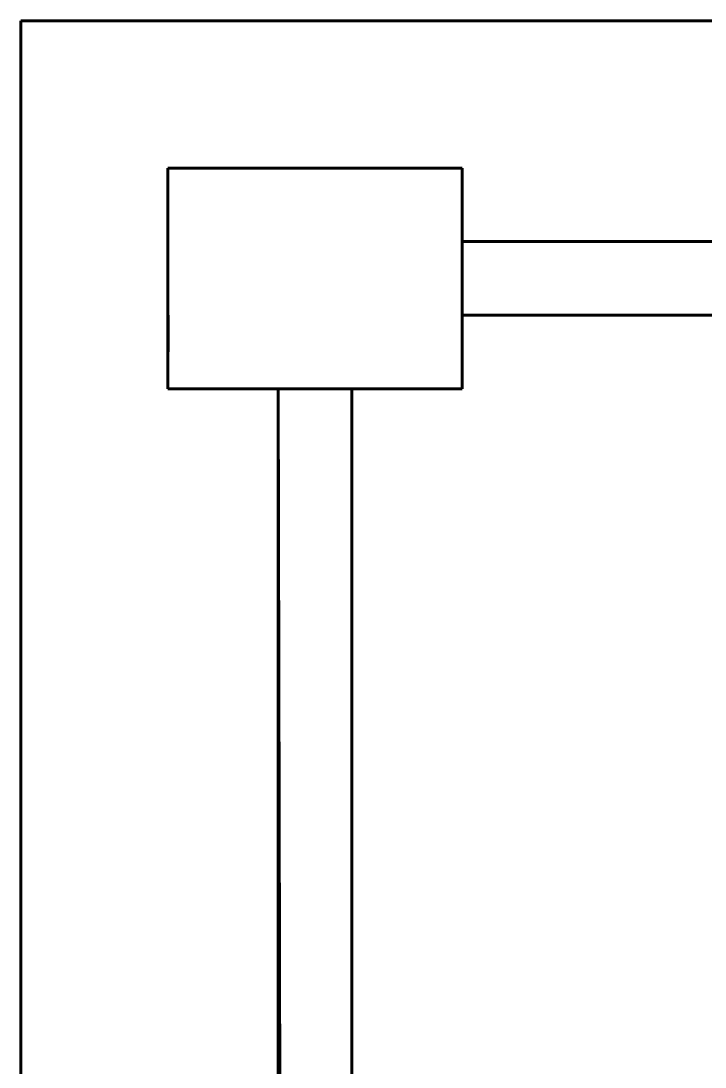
# Model space of a CAD drawing. Extents: x 0 to 297, y 0 to 292.
# Drawn here: x 65.64 to 70.29, y 107.41 to 114.52 of the extents above; entities that cross this region are included whole.
import ezdxf

# ---------------------------------------------------------------- set-up
doc = ezdxf.new("R2010")
doc.units = 0
doc.header["$MEASUREMENT"] = 0
doc.linetypes.add('K5LT_BASIC', pattern=[0])
doc.layers.add('Системный слой', color=7, linetype='Continuous')

# ---------------------------------------------------------------- blocks, each defined once
blk = doc.blocks.new('*U')
at = {"layer": 'Системный слой', "linetype": 'K5LT_BASIC', "lineweight": 60}
for p, q in [((68.6417, 113.5189), (66.6417, 113.5189)), ((66.6417, 113.5189), (66.6417, 112.0189)), ((68.6417, 113.5189), (66.6417, 113.5189)), ((66.6417, 113.5189), (66.6417, 112.0189)), ((68.6417, 113.5189), (66.6417, 113.5189)), ((66.6417, 113.5189), (66.6417, 112.0189)), ((68.6417, 112.0189), (68.6417, 113.5189)), ((68.6417, 112.0189), (68.6417, 113.5189)), ((68.6417, 112.0189), (68.6417, 113.5189)), ((66.6417, 112.0189), (68.6417, 112.0189)), ((66.6417, 112.0189), (68.6417, 112.0189)), ((66.6417, 112.0189), (68.6417, 112.0189))]:
    blk.add_line(p, q, dxfattribs=at)

msp = doc.modelspace()

# ---------------------------------------------------------------- linework, layer by layer
at = {"layer": 'Системный слой', "linetype": 'K5LT_BASIC', "lineweight": 60}
for p, q in [((65.6423, 67.0188), (65.6423, 114.5189)), ((69.142, 114.5189), (65.6423, 114.5189)), ((114.642, 114.5189), (69.142, 114.5189)), ((68.6417, 113.5189), (66.6417, 113.5189)), ((66.6417, 112.0189), (66.6417, 113.5189)), ((66.6417, 113.5189), (66.6417, 112.0189)), ((66.6417, 113.5189), (68.6417, 113.5189)), ((66.6417, 113.5189), (66.642, 112.0189)), ((68.6417, 113.5189), (66.6417, 113.5189)), ((66.6417, 112.0189), (66.6417, 113.5189)), ((66.6417, 113.5189), (66.6417, 112.0189)), ((66.6417, 113.5189), (68.6417, 113.5189)), ((68.6417, 113.5189), (66.6417, 113.5189)), ((66.6417, 112.0189), (66.6417, 113.5189)), ((66.6417, 113.5189), (66.6417, 112.0189)), ((66.6417, 113.5189), (68.6417, 113.5189)), ((68.6417, 113.5189), (66.6417, 113.5189)), ((66.6417, 112.0189), (66.6417, 113.5189)), ((66.6417, 113.5189), (66.6417, 112.0189)), ((66.6417, 113.5189), (68.6417, 113.5189)), ((68.642, 113.5189), (66.642, 113.5189)), ((68.6417, 113.5189), (68.6417, 112.0189)), ((68.6417, 113.5189), (68.6417, 112.0189)), ((68.6417, 113.5189), (68.6417, 112.0189)), ((68.6417, 113.5189), (68.6417, 112.0189)), ((68.6417, 113.5189), (68.6417, 112.0189)), ((68.6417, 113.5189), (68.6417, 112.0189)), ((68.6417, 113.5189), (68.6417, 112.0189)), ((68.6417, 113.5189), (68.6417, 112.0189)), ((68.642, 113.5189), (68.642, 112.0189)), ((74.6416, 113.0192), (68.642, 113.0192)), ((66.6424, 112.5186), (66.642, 112.0189)), ((74.6417, 112.5189), (68.6417, 112.5189)), ((74.6417, 112.5189), (68.6417, 112.5189)), ((68.6417, 112.0189), (66.6417, 112.0189)), ((66.6417, 112.0189), (68.6417, 112.0189)), ((66.6417, 112.0189), (68.6417, 112.0189)), ((68.6417, 112.0189), (66.6417, 112.0189)), ((66.6417, 112.0189), (68.6417, 112.0189)), ((68.6417, 112.0189), (66.6417, 112.0189)), ((66.6417, 112.0189), (68.6417, 112.0189)), ((66.6417, 112.0189), (68.6417, 112.0189)), ((68.6417, 112.0189), (66.6417, 112.0189)), ((66.6417, 112.0189), (68.6417, 112.0189)), ((66.6417, 112.0189), (68.6417, 112.0189)), ((68.642, 112.0189), (66.642, 112.0189)), ((68.142, 112.0189), (66.642, 112.0189)), ((67.142, 112.0189), (66.642, 112.0189)), ((68.642, 112.0189), (66.642, 112.0189)), ((66.642, 112.0189), (68.642, 112.0189)), ((66.642, 112.0189), (68.642, 112.0189)), ((67.8917, 112.0189), (67.1417, 112.0189)), ((68.6417, 112.0189), (67.1417, 112.0189)), ((67.8917, 112.0189), (67.1417, 112.0189)), ((67.8917, 112.0189), (67.1417, 112.0189)), ((68.6417, 112.0189), (67.1417, 112.0189)), ((67.8917, 112.0189), (67.1417, 112.0189)), ((68.642, 112.0189), (67.142, 112.0189)), ((67.892, 112.0189), (67.142, 112.0189)), ((67.3913, 112.0189), (67.3913, 106.5779)), ((67.4255, 98.0231), (67.3913, 112.0189)), ((67.8917, 112.0189), (67.8917, 100.5189)), ((67.8917, 112.0189), (67.8917, 98.0189)), ((68.142, 112.0193), (68.6417, 112.0189)), ((68.142, 112.0193), (68.6417, 112.0189)), ((68.142, 112.0193), (68.6417, 112.0189))]:
    msp.add_line(p, q, dxfattribs=at)

# ---------------------------------------------------------------- block references
at = {"layer": 'Системный слой'}
msp.add_blockref('*U', (0, 0), dxfattribs=at)
msp.add_blockref('*U', (0, 0), dxfattribs=at)
msp.add_blockref('*U', (0, 0), dxfattribs=at)
msp.add_blockref('*U', (0, 0), dxfattribs=at)
msp.add_blockref('*U', (0, 0), dxfattribs=at)
msp.add_blockref('*U', (0, 0), dxfattribs=at)
msp.add_blockref('*U', (0, 0), dxfattribs=at)
msp.add_blockref('*U', (0, 0), dxfattribs=at)
msp.add_blockref('*U', (0, 0), dxfattribs=at)
msp.add_blockref('*U', (0, 0), dxfattribs=at)
msp.add_blockref('*U', (0, 0), dxfattribs=at)
msp.add_blockref('*U', (0, 0), dxfattribs=at)
msp.add_blockref('*U', (0, 0), dxfattribs=at)
msp.add_blockref('*U', (0, 0), dxfattribs=at)
msp.add_blockref('*U', (0, 0), dxfattribs=at)
msp.add_blockref('*U', (0, 0), dxfattribs=at)
msp.add_blockref('*U', (0, 0), dxfattribs=at)
msp.add_blockref('*U', (0, 0), dxfattribs=at)
msp.add_blockref('*U', (0, 0), dxfattribs=at)
msp.add_blockref('*U', (0, 0), dxfattribs=at)
msp.add_blockref('*U', (0, 0), dxfattribs=at)
msp.add_blockref('*U', (0, 0), dxfattribs=at)
msp.add_blockref('*U', (0, 0), dxfattribs=at)
msp.add_blockref('*U', (0, 0), dxfattribs=at)
msp.add_blockref('*U', (0, 0), dxfattribs=at)
msp.add_blockref('*U', (0, 0), dxfattribs=at)
msp.add_blockref('*U', (0, 0), dxfattribs=at)
msp.add_blockref('*U', (0, 0), dxfattribs=at)
msp.add_blockref('*U', (0, 0), dxfattribs=at)
msp.add_blockref('*U', (0, 0), dxfattribs=at)
msp.add_blockref('*U', (0, 0), dxfattribs=at)
msp.add_blockref('*U', (0, 0), dxfattribs=at)
msp.add_blockref('*U', (0, 0), dxfattribs=at)
msp.add_blockref('*U', (0, 0), dxfattribs=at)
msp.add_blockref('*U', (0, 0), dxfattribs=at)
msp.add_blockref('*U', (0, 0), dxfattribs=at)
msp.add_blockref('*U', (0, 0), dxfattribs=at)
msp.add_blockref('*U', (0, 0), dxfattribs=at)
msp.add_blockref('*U', (0, 0), dxfattribs=at)
msp.add_blockref('*U', (0, 0), dxfattribs=at)
msp.add_blockref('*U', (0, 0), dxfattribs=at)
msp.add_blockref('*U', (0, 0), dxfattribs=at)
msp.add_blockref('*U', (0, 0), dxfattribs=at)
msp.add_blockref('*U', (0, 0), dxfattribs=at)
msp.add_blockref('*U', (0, 0), dxfattribs=at)
msp.add_blockref('*U', (0, 0), dxfattribs=at)
msp.add_blockref('*U', (0, 0), dxfattribs=at)
msp.add_blockref('*U', (0, 0), dxfattribs=at)
msp.add_blockref('*U', (0, 0), dxfattribs=at)
msp.add_blockref('*U', (0, 0), dxfattribs=at)
msp.add_blockref('*U', (0, 0), dxfattribs=at)
msp.add_blockref('*U', (0, 0), dxfattribs=at)
msp.add_blockref('*U', (0, 0), dxfattribs=at)
msp.add_blockref('*U', (0, 0), dxfattribs=at)
msp.add_blockref('*U', (0, 0), dxfattribs=at)
msp.add_blockref('*U', (0, 0), dxfattribs=at)
msp.add_blockref('*U', (0, 0), dxfattribs=at)
msp.add_blockref('*U', (0, 0), dxfattribs=at)
msp.add_blockref('*U', (0, 0), dxfattribs=at)
msp.add_blockref('*U', (0, 0), dxfattribs=at)
msp.add_blockref('*U', (0, 0), dxfattribs=at)
msp.add_blockref('*U', (0, 0), dxfattribs=at)
msp.add_blockref('*U', (0, 0), dxfattribs=at)
msp.add_blockref('*U', (0, 0), dxfattribs=at)
msp.add_blockref('*U', (0, 0), dxfattribs=at)
msp.add_blockref('*U', (0, 0), dxfattribs=at)
msp.add_blockref('*U', (0, 0), dxfattribs=at)
msp.add_blockref('*U', (0, 0), dxfattribs=at)
msp.add_blockref('*U', (0, 0), dxfattribs=at)
msp.add_blockref('*U', (0, 0), dxfattribs=at)
msp.add_blockref('*U', (0, 0), dxfattribs=at)
msp.add_blockref('*U', (0, 0), dxfattribs=at)
msp.add_blockref('*U', (0, 0), dxfattribs=at)
msp.add_blockref('*U', (0, 0), dxfattribs=at)
msp.add_blockref('*U', (0, 0), dxfattribs=at)
msp.add_blockref('*U', (0, 0), dxfattribs=at)
msp.add_blockref('*U', (0, 0), dxfattribs=at)
msp.add_blockref('*U', (0, 0), dxfattribs=at)
msp.add_blockref('*U', (0, 0), dxfattribs=at)
msp.add_blockref('*U', (0, 0), dxfattribs=at)
msp.add_blockref('*U', (0, 0), dxfattribs=at)
msp.add_blockref('*U', (0, 0), dxfattribs=at)
msp.add_blockref('*U', (0, 0), dxfattribs=at)
msp.add_blockref('*U', (0, 0), dxfattribs=at)
msp.add_blockref('*U', (0, 0), dxfattribs=at)
msp.add_blockref('*U', (0, 0), dxfattribs=at)
msp.add_blockref('*U', (0, 0), dxfattribs=at)
msp.add_blockref('*U', (0, 0), dxfattribs=at)
msp.add_blockref('*U', (0, 0), dxfattribs=at)
msp.add_blockref('*U', (0, 0), dxfattribs=at)
msp.add_blockref('*U', (0, 0), dxfattribs=at)
msp.add_blockref('*U', (0, 0), dxfattribs=at)
msp.add_blockref('*U', (0, 0), dxfattribs=at)
msp.add_blockref('*U', (0, 0), dxfattribs=at)
msp.add_blockref('*U', (0, 0), dxfattribs=at)
msp.add_blockref('*U', (0, 0), dxfattribs=at)
msp.add_blockref('*U', (0, 0), dxfattribs=at)
msp.add_blockref('*U', (0, 0), dxfattribs=at)
msp.add_blockref('*U', (0, 0), dxfattribs=at)
msp.add_blockref('*U', (0, 0), dxfattribs=at)
msp.add_blockref('*U', (0, 0), dxfattribs=at)
msp.add_blockref('*U', (0, 0), dxfattribs=at)
msp.add_blockref('*U', (0, 0), dxfattribs=at)
msp.add_blockref('*U', (0, 0), dxfattribs=at)
msp.add_blockref('*U', (0, 0), dxfattribs=at)
msp.add_blockref('*U', (0, 0), dxfattribs=at)
msp.add_blockref('*U', (0, 0), dxfattribs=at)
msp.add_blockref('*U', (0, 0), dxfattribs=at)
msp.add_blockref('*U', (0, 0), dxfattribs=at)
msp.add_blockref('*U', (0, 0), dxfattribs=at)
msp.add_blockref('*U', (0, 0), dxfattribs=at)
msp.add_blockref('*U', (0, 0), dxfattribs=at)
msp.add_blockref('*U', (0, 0), dxfattribs=at)
msp.add_blockref('*U', (0, 0), dxfattribs=at)
msp.add_blockref('*U', (0, 0), dxfattribs=at)
msp.add_blockref('*U', (0, 0), dxfattribs=at)
msp.add_blockref('*U', (0, 0), dxfattribs=at)
msp.add_blockref('*U', (0, 0), dxfattribs=at)
msp.add_blockref('*U', (0, 0), dxfattribs=at)
msp.add_blockref('*U', (0, 0), dxfattribs=at)
msp.add_blockref('*U', (0, 0), dxfattribs=at)
msp.add_blockref('*U', (0, 0), dxfattribs=at)
msp.add_blockref('*U', (0, 0), dxfattribs=at)
msp.add_blockref('*U', (0, 0), dxfattribs=at)
msp.add_blockref('*U', (0, 0), dxfattribs=at)
msp.add_blockref('*U', (0, 0), dxfattribs=at)
msp.add_blockref('*U', (0, 0), dxfattribs=at)
msp.add_blockref('*U', (0, 0), dxfattribs=at)
msp.add_blockref('*U', (0, 0), dxfattribs=at)
msp.add_blockref('*U', (0, 0), dxfattribs=at)
msp.add_blockref('*U', (0, 0), dxfattribs=at)
msp.add_blockref('*U', (0, 0), dxfattribs=at)
msp.add_blockref('*U', (0, 0), dxfattribs=at)
msp.add_blockref('*U', (0, 0), dxfattribs=at)
msp.add_blockref('*U', (0, 0), dxfattribs=at)
msp.add_blockref('*U', (0, 0), dxfattribs=at)
msp.add_blockref('*U', (0, 0), dxfattribs=at)
msp.add_blockref('*U', (0, 0), dxfattribs=at)
msp.add_blockref('*U', (0, 0), dxfattribs=at)
msp.add_blockref('*U', (0, 0), dxfattribs=at)
msp.add_blockref('*U', (0, 0), dxfattribs=at)
msp.add_blockref('*U', (0, 0), dxfattribs=at)
msp.add_blockref('*U', (0, 0), dxfattribs=at)
msp.add_blockref('*U', (0, 0), dxfattribs=at)
msp.add_blockref('*U', (0, 0), dxfattribs=at)
msp.add_blockref('*U', (0, 0), dxfattribs=at)
msp.add_blockref('*U', (0, 0), dxfattribs=at)
msp.add_blockref('*U', (0, 0), dxfattribs=at)
msp.add_blockref('*U', (0, 0), dxfattribs=at)
msp.add_blockref('*U', (0, 0), dxfattribs=at)
msp.add_blockref('*U', (0, 0), dxfattribs=at)
msp.add_blockref('*U', (0, 0), dxfattribs=at)
msp.add_blockref('*U', (0, 0), dxfattribs=at)
msp.add_blockref('*U', (0, 0), dxfattribs=at)
msp.add_blockref('*U', (0, 0), dxfattribs=at)
msp.add_blockref('*U', (0, 0), dxfattribs=at)
msp.add_blockref('*U', (0, 0), dxfattribs=at)
msp.add_blockref('*U', (0, 0), dxfattribs=at)
msp.add_blockref('*U', (0, 0), dxfattribs=at)
msp.add_blockref('*U', (0, 0), dxfattribs=at)
msp.add_blockref('*U', (0, 0), dxfattribs=at)
msp.add_blockref('*U', (0, 0), dxfattribs=at)
msp.add_blockref('*U', (0, 0), dxfattribs=at)
msp.add_blockref('*U', (0, 0), dxfattribs=at)
msp.add_blockref('*U', (0, 0), dxfattribs=at)
msp.add_blockref('*U', (0, 0), dxfattribs=at)
msp.add_blockref('*U', (0, 0), dxfattribs=at)
msp.add_blockref('*U', (0, 0), dxfattribs=at)
msp.add_blockref('*U', (0, 0), dxfattribs=at)
msp.add_blockref('*U', (0, 0), dxfattribs=at)
msp.add_blockref('*U', (0, 0), dxfattribs=at)
msp.add_blockref('*U', (0, 0), dxfattribs=at)
msp.add_blockref('*U', (0, 0), dxfattribs=at)
msp.add_blockref('*U', (0, 0), dxfattribs=at)
msp.add_blockref('*U', (0, 0), dxfattribs=at)
msp.add_blockref('*U', (0, 0), dxfattribs=at)
msp.add_blockref('*U', (0, 0), dxfattribs=at)
msp.add_blockref('*U', (0, 0), dxfattribs=at)
msp.add_blockref('*U', (0, 0), dxfattribs=at)
msp.add_blockref('*U', (0, 0), dxfattribs=at)
msp.add_blockref('*U', (0, 0), dxfattribs=at)
msp.add_blockref('*U', (0, 0), dxfattribs=at)
msp.add_blockref('*U', (0, 0), dxfattribs=at)
msp.add_blockref('*U', (0, 0), dxfattribs=at)
msp.add_blockref('*U', (0, 0), dxfattribs=at)
msp.add_blockref('*U', (0, 0), dxfattribs=at)
msp.add_blockref('*U', (0, 0), dxfattribs=at)
msp.add_blockref('*U', (0, 0), dxfattribs=at)
msp.add_blockref('*U', (0, 0), dxfattribs=at)
msp.add_blockref('*U', (0, 0), dxfattribs=at)
msp.add_blockref('*U', (0, 0), dxfattribs=at)
msp.add_blockref('*U', (0, 0), dxfattribs=at)
msp.add_blockref('*U', (0, 0), dxfattribs=at)
msp.add_blockref('*U', (0, 0), dxfattribs=at)
msp.add_blockref('*U', (0, 0), dxfattribs=at)
msp.add_blockref('*U', (0, 0), dxfattribs=at)
msp.add_blockref('*U', (0, 0), dxfattribs=at)
msp.add_blockref('*U', (0, 0), dxfattribs=at)
msp.add_blockref('*U', (0, 0), dxfattribs=at)
msp.add_blockref('*U', (0, 0), dxfattribs=at)
msp.add_blockref('*U', (0, 0), dxfattribs=at)
msp.add_blockref('*U', (0, 0), dxfattribs=at)
msp.add_blockref('*U', (0, 0), dxfattribs=at)
msp.add_blockref('*U', (0, 0), dxfattribs=at)
msp.add_blockref('*U', (0, 0), dxfattribs=at)
msp.add_blockref('*U', (0, 0), dxfattribs=at)
msp.add_blockref('*U', (0, 0), dxfattribs=at)
msp.add_blockref('*U', (0, 0), dxfattribs=at)
msp.add_blockref('*U', (0, 0), dxfattribs=at)
msp.add_blockref('*U', (0, 0), dxfattribs=at)
msp.add_blockref('*U', (0, 0), dxfattribs=at)
msp.add_blockref('*U', (0, 0), dxfattribs=at)
msp.add_blockref('*U', (0, 0), dxfattribs=at)
msp.add_blockref('*U', (0, 0), dxfattribs=at)
msp.add_blockref('*U', (0, 0), dxfattribs=at)
msp.add_blockref('*U', (0, 0), dxfattribs=at)
msp.add_blockref('*U', (0, 0), dxfattribs=at)
msp.add_blockref('*U', (0, 0), dxfattribs=at)
msp.add_blockref('*U', (0, 0), dxfattribs=at)
msp.add_blockref('*U', (0, 0), dxfattribs=at)
msp.add_blockref('*U', (0, 0), dxfattribs=at)
msp.add_blockref('*U', (0, 0), dxfattribs=at)
msp.add_blockref('*U', (0, 0), dxfattribs=at)
msp.add_blockref('*U', (0, 0), dxfattribs=at)
msp.add_blockref('*U', (0, 0), dxfattribs=at)
msp.add_blockref('*U', (0, 0), dxfattribs=at)
msp.add_blockref('*U', (0, 0), dxfattribs=at)
msp.add_blockref('*U', (0, 0), dxfattribs=at)
msp.add_blockref('*U', (0, 0), dxfattribs=at)
msp.add_blockref('*U', (0, 0), dxfattribs=at)
msp.add_blockref('*U', (0, 0), dxfattribs=at)
msp.add_blockref('*U', (0, 0), dxfattribs=at)
msp.add_blockref('*U', (0, 0), dxfattribs=at)
msp.add_blockref('*U', (0, 0), dxfattribs=at)
msp.add_blockref('*U', (0, 0), dxfattribs=at)
msp.add_blockref('*U', (0, 0), dxfattribs=at)
msp.add_blockref('*U', (0, 0), dxfattribs=at)
msp.add_blockref('*U', (0, 0), dxfattribs=at)
msp.add_blockref('*U', (0, 0), dxfattribs=at)
msp.add_blockref('*U', (0, 0), dxfattribs=at)
msp.add_blockref('*U', (0, 0), dxfattribs=at)
msp.add_blockref('*U', (0, 0), dxfattribs=at)
msp.add_blockref('*U', (0, 0), dxfattribs=at)
msp.add_blockref('*U', (0, 0), dxfattribs=at)
msp.add_blockref('*U', (0, 0), dxfattribs=at)
msp.add_blockref('*U', (0, 0), dxfattribs=at)
msp.add_blockref('*U', (0, 0), dxfattribs=at)
msp.add_blockref('*U', (0, 0), dxfattribs=at)
msp.add_blockref('*U', (0, 0), dxfattribs=at)
msp.add_blockref('*U', (0, 0), dxfattribs=at)
msp.add_blockref('*U', (0, 0), dxfattribs=at)
msp.add_blockref('*U', (0, 0), dxfattribs=at)
msp.add_blockref('*U', (0, 0), dxfattribs=at)
msp.add_blockref('*U', (0, 0), dxfattribs=at)
msp.add_blockref('*U', (0, 0), dxfattribs=at)
msp.add_blockref('*U', (0, 0), dxfattribs=at)
msp.add_blockref('*U', (0, 0), dxfattribs=at)
msp.add_blockref('*U', (0, 0), dxfattribs=at)
msp.add_blockref('*U', (0, 0), dxfattribs=at)
msp.add_blockref('*U', (0, 0), dxfattribs=at)
msp.add_blockref('*U', (0, 0), dxfattribs=at)
msp.add_blockref('*U', (0, 0), dxfattribs=at)
msp.add_blockref('*U', (0, 0), dxfattribs=at)
msp.add_blockref('*U', (0, 0), dxfattribs=at)
msp.add_blockref('*U', (0, 0), dxfattribs=at)
msp.add_blockref('*U', (0, 0), dxfattribs=at)
msp.add_blockref('*U', (0, 0), dxfattribs=at)
msp.add_blockref('*U', (0, 0), dxfattribs=at)
msp.add_blockref('*U', (0, 0), dxfattribs=at)
msp.add_blockref('*U', (0, 0), dxfattribs=at)
msp.add_blockref('*U', (0, 0), dxfattribs=at)
msp.add_blockref('*U', (0, 0), dxfattribs=at)
msp.add_blockref('*U', (0, 0), dxfattribs=at)
msp.add_blockref('*U', (0, 0), dxfattribs=at)
msp.add_blockref('*U', (0, 0), dxfattribs=at)
msp.add_blockref('*U', (0, 0), dxfattribs=at)
msp.add_blockref('*U', (0, 0), dxfattribs=at)
msp.add_blockref('*U', (0, 0), dxfattribs=at)
msp.add_blockref('*U', (0, 0), dxfattribs=at)
msp.add_blockref('*U', (0, 0), dxfattribs=at)
msp.add_blockref('*U', (0, 0), dxfattribs=at)
msp.add_blockref('*U', (0, 0), dxfattribs=at)
msp.add_blockref('*U', (0, 0), dxfattribs=at)
msp.add_blockref('*U', (0, 0), dxfattribs=at)
msp.add_blockref('*U', (0, 0), dxfattribs=at)
msp.add_blockref('*U', (0, 0), dxfattribs=at)
msp.add_blockref('*U', (0, 0), dxfattribs=at)
msp.add_blockref('*U', (0, 0), dxfattribs=at)
msp.add_blockref('*U', (0, 0), dxfattribs=at)
msp.add_blockref('*U', (0, 0), dxfattribs=at)
msp.add_blockref('*U', (0, 0), dxfattribs=at)
msp.add_blockref('*U', (0, 0), dxfattribs=at)
msp.add_blockref('*U', (0, 0), dxfattribs=at)
msp.add_blockref('*U', (0, 0), dxfattribs=at)
msp.add_blockref('*U', (0, 0), dxfattribs=at)
msp.add_blockref('*U', (0, 0), dxfattribs=at)
msp.add_blockref('*U', (0, 0), dxfattribs=at)
msp.add_blockref('*U', (0, 0), dxfattribs=at)
msp.add_blockref('*U', (0, 0), dxfattribs=at)
msp.add_blockref('*U', (0, 0), dxfattribs=at)
msp.add_blockref('*U', (0, 0), dxfattribs=at)
msp.add_blockref('*U', (0, 0), dxfattribs=at)
msp.add_blockref('*U', (0, 0), dxfattribs=at)
msp.add_blockref('*U', (0, 0), dxfattribs=at)
msp.add_blockref('*U', (0, 0), dxfattribs=at)
msp.add_blockref('*U', (0, 0), dxfattribs=at)
msp.add_blockref('*U', (0, 0), dxfattribs=at)
msp.add_blockref('*U', (0, 0), dxfattribs=at)
msp.add_blockref('*U', (0, 0), dxfattribs=at)
msp.add_blockref('*U', (0, 0), dxfattribs=at)
msp.add_blockref('*U', (0, 0), dxfattribs=at)
msp.add_blockref('*U', (0, 0), dxfattribs=at)
msp.add_blockref('*U', (0, 0), dxfattribs=at)
msp.add_blockref('*U', (0, 0), dxfattribs=at)
msp.add_blockref('*U', (0, 0), dxfattribs=at)
msp.add_blockref('*U', (0, 0), dxfattribs=at)
msp.add_blockref('*U', (0, 0), dxfattribs=at)
msp.add_blockref('*U', (0, 0), dxfattribs=at)
msp.add_blockref('*U', (0, 0), dxfattribs=at)
msp.add_blockref('*U', (0, 0), dxfattribs=at)
msp.add_blockref('*U', (0, 0), dxfattribs=at)
msp.add_blockref('*U', (0, 0), dxfattribs=at)
msp.add_blockref('*U', (0, 0), dxfattribs=at)
msp.add_blockref('*U', (0, 0), dxfattribs=at)
msp.add_blockref('*U', (0, 0), dxfattribs=at)
msp.add_blockref('*U', (0, 0), dxfattribs=at)
msp.add_blockref('*U', (0, 0), dxfattribs=at)
msp.add_blockref('*U', (0, 0), dxfattribs=at)
msp.add_blockref('*U', (0, 0), dxfattribs=at)
msp.add_blockref('*U', (0, 0), dxfattribs=at)
msp.add_blockref('*U', (0, 0), dxfattribs=at)
msp.add_blockref('*U', (0, 0), dxfattribs=at)
msp.add_blockref('*U', (0, 0), dxfattribs=at)
msp.add_blockref('*U', (0, 0), dxfattribs=at)
msp.add_blockref('*U', (0, 0), dxfattribs=at)
msp.add_blockref('*U', (0, 0), dxfattribs=at)
msp.add_blockref('*U', (0, 0), dxfattribs=at)
msp.add_blockref('*U', (0, 0), dxfattribs=at)
msp.add_blockref('*U', (0, 0), dxfattribs=at)
msp.add_blockref('*U', (0, 0), dxfattribs=at)
msp.add_blockref('*U', (0, 0), dxfattribs=at)
msp.add_blockref('*U', (0, 0), dxfattribs=at)
msp.add_blockref('*U', (0, 0), dxfattribs=at)
msp.add_blockref('*U', (0, 0), dxfattribs=at)
msp.add_blockref('*U', (0, 0), dxfattribs=at)
msp.add_blockref('*U', (0, 0), dxfattribs=at)
msp.add_blockref('*U', (0, 0), dxfattribs=at)
msp.add_blockref('*U', (0, 0), dxfattribs=at)
msp.add_blockref('*U', (0, 0), dxfattribs=at)
msp.add_blockref('*U', (0, 0), dxfattribs=at)
msp.add_blockref('*U', (0, 0), dxfattribs=at)
msp.add_blockref('*U', (0, 0), dxfattribs=at)
msp.add_blockref('*U', (0, 0), dxfattribs=at)
msp.add_blockref('*U', (0, 0), dxfattribs=at)
msp.add_blockref('*U', (0, 0), dxfattribs=at)
msp.add_blockref('*U', (0, 0), dxfattribs=at)
msp.add_blockref('*U', (0, 0), dxfattribs=at)
msp.add_blockref('*U', (0, 0), dxfattribs=at)
msp.add_blockref('*U', (0, 0), dxfattribs=at)
msp.add_blockref('*U', (0, 0), dxfattribs=at)
msp.add_blockref('*U', (0, 0), dxfattribs=at)
msp.add_blockref('*U', (0, 0), dxfattribs=at)
msp.add_blockref('*U', (0, 0), dxfattribs=at)
msp.add_blockref('*U', (0, 0), dxfattribs=at)

doc.saveas('drawing.dxf')
